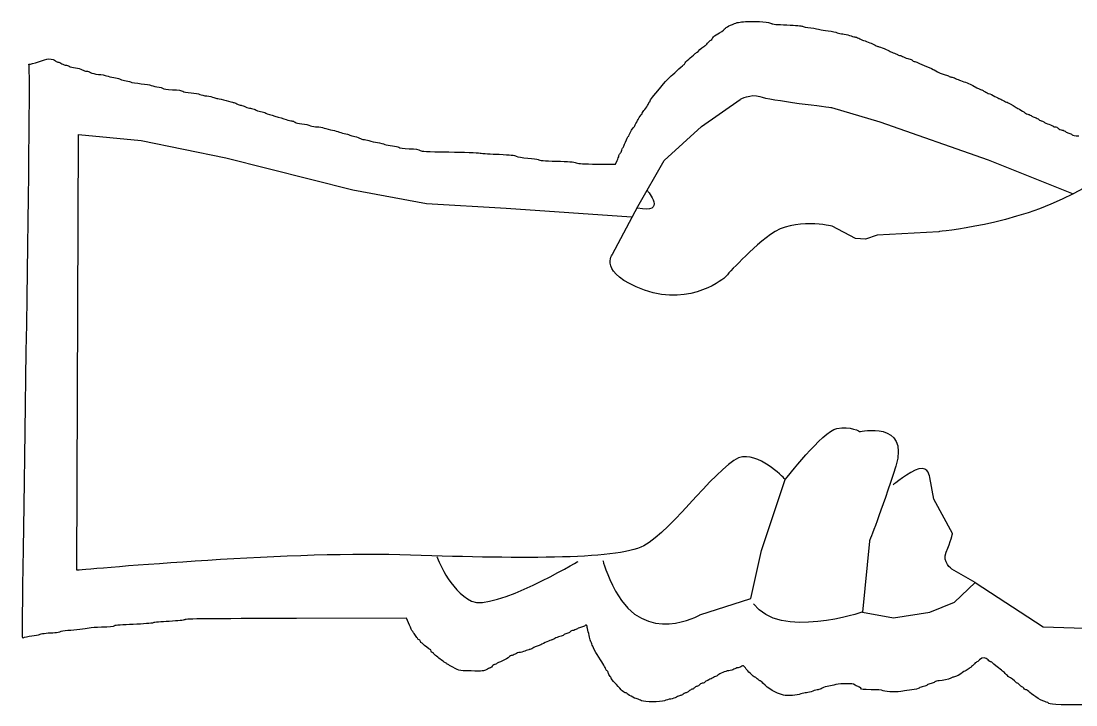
# Model space of a CAD drawing. Extents: x 464 to 3677, y 3354 to 4460.
# Drawn here: x 464 to 2108, y 3395 to 4460 of the extents above; entities that cross this region are included whole.
import ezdxf

# ---------------------------------------------------------------- set-up
doc = ezdxf.new("R2010")
doc.units = 0
doc.layers.add('Cut', color=7, linetype='CONTINUOUS')
doc.layers.add('VectorFill', color=7, linetype='CONTINUOUS')

msp = doc.modelspace()

# ---------------------------------------------------------------- linework, layer by layer
at = {"layer": 'Cut', "color": 7}
for points in [[(1362.80361, 4237.257104), (1390.664658, 4237.257104), (1393.222226, 4242.612006)], [(1068.221183, 3522.737483), (1065.173659, 3529.996274), (893.399439, 3529.681473)]]:
    msp.add_lwpolyline(points, dxfattribs=at)
for points in [[(1560.017517, 4446.836383), (1561.376312, 4449.409593), (1566.65459, 4452.404963), (1576.312782, 4456.083121)], [(1576.312782, 4456.083121), (1581.74981, 4458.154316), (1586.212696, 4458.829316), (1597.08633, 4459.22572)], [(1597.08633, 4459.22572), (1612.522016, 4459.789081), (1631.557887, 4458.115576), (1633.731492, 4456.004375)], [(1633.731492, 4456.004375), (1634.679177, 4455.08408), (1642.67134, 4454.363482), (1657.8199, 4453.832421)], [(1541.48192, 4432.894371), (1541.763278, 4434.15574), (1544.293224, 4436.459504), (1547.27693, 4438.1723)], [(1547.27693, 4438.1723), (1555.78048, 4443.053852), (1559.275044, 4445.430223), (1560.017517, 4446.836383)], [(1657.8199, 4453.832421), (1671.66708, 4453.34726), (1681.00719, 4452.547748), (1681.819196, 4451.777953)], [(1681.819196, 4451.777953), (1682.550769, 4451.084813), (1688.370702, 4449.929807), (1694.752982, 4449.210632)], [(1694.752982, 4449.210632), (1701.135314, 4448.491447), (1707.58993, 4447.354024), (1709.096785, 4446.682586)], [(1709.096785, 4446.682586), (1710.603534, 4446.011148), (1716.510251, 4445.011679), (1722.22324, 4444.461457)], [(1722.22324, 4444.461457), (1727.935912, 4443.91152), (1734.26501, 4442.646589), (1736.288014, 4441.650666)], [(1736.288014, 4441.650666), (1738.31086, 4440.65505), (1742.136258, 4439.840091), (1744.788918, 4439.840091)], [(1744.788918, 4439.840091), (1747.441525, 4439.840091), (1752.199368, 4438.798124), (1755.361985, 4437.524759)], [(1529.70828, 4421.355039), (1530.313593, 4421.390705), (1532.343159, 4423.196058), (1534.218632, 4425.400889)], [(1534.218632, 4425.400889), (1536.093734, 4427.606144), (1538.382697, 4429.690632), (1539.304982, 4430.032838)], [(1539.304982, 4430.032838), (1540.227425, 4430.37649), (1541.20723, 4431.663307), (1541.48192, 4432.894371)], [(1755.361985, 4437.524759), (1758.524973, 4436.251377), (1762.206545, 4435.209565), (1763.543537, 4435.209565)], [(1763.543537, 4435.209565), (1764.880371, 4435.209565), (1767.592879, 4434.236078), (1769.571275, 4433.046321)], [(1769.571275, 4433.046321), (1771.549458, 4431.856151), (1774.948825, 4430.333871), (1777.125023, 4429.663178)], [(1777.125023, 4429.663178), (1783.393161, 4427.73136), (1790.629727, 4424.789929), (1795.039431, 4422.380951)], [(1795.039431, 4422.380951), (1797.275425, 4421.15974), (1799.608468, 4420.160546), (1800.224153, 4420.160546)], [(1504.673987, 4400.508609), (1507.981913, 4403.358415), (1511.941244, 4406.862345), (1513.472176, 4408.295016)], [(1513.472176, 4408.295016), (1515.00332, 4409.72748), (1516.599551, 4410.899653), (1517.019551, 4410.899653)], [(1517.019551, 4410.899653), (1517.439127, 4410.899653), (1518.487671, 4411.693028), (1519.349683, 4412.66281)], [(1519.349683, 4412.66281), (1522.40451, 4416.100235), (1528.623805, 4421.31886), (1529.70828, 4421.355039)], [(1800.224153, 4420.160546), (1801.875365, 4420.160546), (1816.372415, 4414.222772), (1818.672385, 4412.604173)], [(1818.672385, 4412.604173), (1819.760457, 4411.838628), (1822.776919, 4410.549446), (1825.375339, 4409.739429)], [(1825.375339, 4409.739429), (1827.973336, 4408.929566), (1830.336753, 4407.817437), (1830.627001, 4407.267914)], [(1830.627001, 4407.267914), (1830.917619, 4406.718829), (1832.129834, 4406.257978), (1833.321729, 4406.24378)], [(1833.321729, 4406.24378), (1834.5141, 4406.24378), (1837.323076, 4405.243597), (1839.565049, 4404.052739)], [(466.854207, 3499.203589), (464.380823, 3498.268975), (481.059368, 4392.946595), (476.499984, 4392.64887)], [(476.499984, 4392.646922), (480.580504, 4391.631388), (502.06656, 4401.260909), (506.963299, 4400.855567)], [(506.963299, 4400.855567), (513.389965, 4400.322956), (516.522536, 4399.522459), (518.225474, 4397.977472)], [(518.225474, 4397.977472), (519.522879, 4396.799843), (521.416571, 4395.836882), (522.43337, 4395.836882)], [(522.43337, 4395.836882), (523.450116, 4395.836882), (525.942962, 4394.794947), (527.973438, 4393.521555)], [(527.973438, 4393.521555), (530.003491, 4392.248227), (532.783944, 4391.203133), (534.15221, 4391.199143)], [(534.15221, 4391.199143), (535.520477, 4391.199143), (537.862886, 4390.445727), (539.357411, 4389.533327)], [(539.357411, 4389.533327), (540.852148, 4388.620657), (545.215445, 4387.51218), (549.05365, 4387.069395)], [(1489.451608, 4385.36044), (1493.364901, 4389.21997), (1497.037424, 4392.377656), (1497.612734, 4392.377656)], [(1497.612734, 4392.377656), (1498.188308, 4392.377656), (1498.658685, 4393.0413), (1498.658685, 4393.852274)], [(1498.658685, 4393.852274), (1498.658685, 4394.663248), (1501.365584, 4397.658681), (1504.673987, 4400.508609)], [(1839.565049, 4404.052739), (1841.806546, 4402.861469), (1845.572467, 4401.570344), (1847.93382, 4401.183952)], [(1847.93382, 4401.183952), (1850.295279, 4400.797227), (1852.60107, 4399.699624), (1853.057688, 4398.7447)], [(1853.057688, 4398.7447), (1853.514465, 4397.789602), (1854.838281, 4397.008176), (1855.999696, 4397.008176)], [(1855.999696, 4397.008176), (1857.161058, 4397.008176), (1859.921191, 4395.995748), (1862.133372, 4394.75807)], [(1862.133372, 4394.75807), (1864.345395, 4393.520613), (1870.361597, 4390.884009), (1875.502927, 4388.899068)], [(1875.502927, 4388.899068), (1880.644363, 4386.91419), (1885.986142, 4384.625322), (1887.373511, 4383.812564)], [(549.05365, 4387.069395), (552.892119, 4386.626895), (557.661763, 4385.292739), (559.652964, 4384.105193)], [(559.652964, 4384.105193), (561.643583, 4382.917135), (564.631628, 4381.945516), (566.293317, 4381.945516)], [(566.293317, 4381.945516), (567.954372, 4381.945516), (570.865, 4380.982438), (572.761163, 4379.805264)], [(572.761163, 4379.805264), (574.915295, 4378.468547), (579.44803, 4377.380813), (584.841932, 4376.90687)], [(584.841932, 4376.90687), (589.589668, 4376.489432), (595.376741, 4375.419002), (597.701952, 4374.52807)], [(597.701952, 4374.52807), (600.026475, 4373.637086), (605.016676, 4372.545198), (608.791116, 4372.102048)], [(1450.492082, 4344.151364), (1467.496536, 4364.837013), (1472.966161, 4371.002021), (1477.390471, 4374.467946)], [(1477.390471, 4374.467946), (1480.110917, 4376.599007), (1485.538685, 4381.500407), (1489.451608, 4385.36044)], [(1887.373511, 4383.812564), (1894.753799, 4379.490183), (1899.193772, 4377.446583), (1902.722149, 4376.748893)], [(1902.722149, 4376.748893), (1904.879826, 4376.321855), (1907.862633, 4375.235857), (1909.350385, 4374.335501)], [(1909.350385, 4374.335501), (1910.838243, 4373.43514), (1913.050318, 4372.698318), (1914.265497, 4372.698318)], [(1914.265497, 4372.698318), (1915.480992, 4372.698318), (1918.285152, 4371.740299), (1920.49744, 4370.56965)], [(608.791116, 4372.102048), (612.565556, 4371.65841), (616.571877, 4370.621863), (617.694345, 4369.797305)], [(617.694345, 4369.797305), (618.816337, 4368.973302), (622.405516, 4367.932526), (625.669839, 4367.484661)], [(625.669839, 4367.484661), (628.934268, 4367.03696), (633.060287, 4365.962286), (634.838763, 4365.09705)], [(634.838763, 4365.09705), (636.616763, 4364.231757), (644.129395, 4362.98939), (651.533283, 4362.336187)], [(651.533283, 4362.336187), (658.936748, 4361.683248), (665.510639, 4360.647034), (666.142146, 4360.033941)], [(666.142146, 4360.033941), (666.773336, 4359.421114), (671.268977, 4358.340926), (676.132654, 4357.633694)], [(676.132654, 4357.633694), (680.996119, 4356.92641), (685.286761, 4355.757957), (685.667655, 4355.037232)], [(1920.49744, 4370.56965), (1922.709568, 4369.398636), (1926.299858, 4367.876361), (1928.475897, 4367.186343)], [(1928.475897, 4367.186343), (1935.113711, 4365.082969), (1942.074052, 4362.207917), (1947.271156, 4359.422754)], [(1947.271156, 4359.422754), (1957.407926, 4353.991493), (1959.476015, 4353.018832), (1960.889419, 4353.018832)], [(685.667655, 4355.037232), (686.09755, 4354.22258), (691.57977, 4353.457564), (700.158567, 4353.015181)], [(700.158567, 4353.015181), (710.069965, 4352.503529), (714.619634, 4351.800796), (716.307411, 4350.519736)], [(716.307411, 4350.519736), (717.844534, 4349.353294), (722.339117, 4348.476783), (729.301839, 4347.986616)], [(729.301839, 4347.986616), (735.15691, 4347.574596), (741.391022, 4346.531132), (743.156269, 4345.668114)], [(743.156269, 4345.668114), (744.92141, 4344.80499), (749.693435, 4343.715172), (753.76114, 4343.246277)], [(753.76114, 4343.246277), (757.829214, 4342.777277), (762.666485, 4341.655285), (764.511372, 4340.753479)], [(764.511372, 4340.753479), (766.355888, 4339.851461), (769.257574, 4339.108617), (770.959162, 4339.102796)], [(1444.737236, 4335.621568), (1445.077914, 4336.876963), (1447.667497, 4340.715008), (1450.492082, 4344.151364)], [(1960.889419, 4353.018832), (1961.685762, 4353.018832), (1963.39931, 4352.075751), (1964.696773, 4350.922803)], [(1964.696773, 4350.922803), (1965.994237, 4349.76996), (1969.058694, 4348.15161), (1971.507148, 4347.326734)], [(1971.507148, 4347.326734), (1973.955338, 4346.502134), (1978.564062, 4344.319903), (1981.748481, 4342.477133)], [(1981.748481, 4342.477133), (1984.932689, 4340.634734), (1988.04874, 4339.122587), (1988.672997, 4339.116978)], [(770.959162, 4339.102796), (772.661015, 4339.102796), (778.405913, 4337.794643), (783.725943, 4336.208678)], [(783.725943, 4336.208678), (789.045497, 4334.62266), (794.164708, 4333.307839), (795.101862, 4333.286143)], [(795.101862, 4333.286143), (796.03891, 4333.25016), (798.585948, 4332.240298), (800.762464, 4331.010462)], [(800.762464, 4331.010462), (802.938662, 4329.779885), (805.832039, 4328.744306), (807.192421, 4328.708905)], [(807.192421, 4328.708905), (808.552538, 4328.675038), (811.60583, 4327.613847), (813.977713, 4326.354483)], [(813.977713, 4326.354483), (816.349491, 4325.094855), (819.917133, 4324.064673), (821.906059, 4324.064673)], [(821.906059, 4324.064673), (823.894985, 4324.064673), (827.073953, 4323.101802), (828.97001, 4321.925782)], [(1436.276073, 4322.271063), (1438.418192, 4324.7192), (1440.698054, 4328.211012), (1441.342315, 4330.03071)], [(1441.342315, 4330.03071), (1441.986152, 4331.850091), (1442.874411, 4333.339272), (1443.315842, 4333.339272)], [(1443.315842, 4333.339272), (1443.757325, 4333.339272), (1444.396876, 4334.366278), (1444.737236, 4335.621568)], [(1988.672997, 4339.116978), (1989.297044, 4339.116978), (1992.03347, 4337.825123), (1994.754022, 4336.259055)], [(1994.754022, 4336.259055), (1997.474256, 4334.692774), (2000.243227, 4333.395469), (2000.907119, 4333.375361)], [(2000.907119, 4333.375361), (2001.908726, 4333.342023), (2008.326618, 4329.700986), (2015.032906, 4325.353882)], [(2015.032906, 4325.353882), (2015.849145, 4324.824715), (2019.187605, 4322.918551), (2022.45214, 4321.117374)], [(828.97001, 4321.925782), (830.866332, 4320.749656), (834.785076, 4319.467803), (837.67893, 4319.077066)], [(837.67893, 4319.077066), (840.57273, 4318.686382), (844.307165, 4317.568676), (845.977586, 4316.593528)], [(845.977586, 4316.593528), (847.648218, 4315.618274), (853.960806, 4313.467317), (860.0059, 4311.814042)], [(860.0059, 4311.814042), (866.0511, 4310.160396), (873.854509, 4307.812272), (877.346427, 4306.596194)], [(877.346427, 4306.596194), (880.838504, 4305.379957), (884.856942, 4304.385177), (886.276538, 4304.385177)], [(1424.467137, 4303.830504), (1424.467137, 4305.069495), (1425.643897, 4306.928563), (1430.872435, 4313.94907)], [(1430.872435, 4313.94907), (1431.702062, 4315.063495), (1432.380771, 4316.390222), (1432.380771, 4316.897958)], [(1432.380771, 4316.897958), (1432.380771, 4317.405375), (1434.133689, 4319.823191), (1436.276073, 4322.271063)], [(2022.45214, 4321.117374), (2025.716569, 4319.316355), (2028.975812, 4317.162329), (2029.69458, 4316.330373)], [(2029.69458, 4316.330373), (2030.413823, 4315.498365), (2031.919302, 4314.817168), (2033.040183, 4314.817168)], [(2033.040183, 4314.817168), (2034.161434, 4314.817168), (2036.46659, 4313.831595), (2038.16331, 4312.627265)], [(2038.16331, 4312.627265), (2039.859607, 4311.422141), (2042.805425, 4310.052234), (2044.709842, 4309.582228)], [(2044.709842, 4309.582228), (2046.613996, 4309.112117), (2049.233688, 4307.753693), (2050.531046, 4306.56328)], [(2050.531046, 4306.56328), (2051.828616, 4305.373131), (2053.621697, 4304.398723), (2054.515354, 4304.398723)], [(886.276538, 4304.385177), (887.696239, 4304.385177), (889.916517, 4303.517238), (891.2107, 4302.456364)], [(891.2107, 4302.456364), (892.68935, 4301.244361), (896.72451, 4300.221429), (902.073856, 4299.702898)], [(902.073856, 4299.702898), (906.754388, 4299.249244), (912.710212, 4298.033483), (915.308632, 4297.00092)], [(915.308632, 4297.00092), (917.907052, 4295.968622), (922.591447, 4295.124072), (925.718187, 4295.124072)], [(925.718187, 4295.124072), (928.844927, 4295.124072), (933.837403, 4294.308415), (936.812325, 4293.31157)], [(936.812325, 4293.31157), (939.787035, 4292.314779), (945.559715, 4290.85121), (949.640225, 4290.05836)], [(949.640225, 4290.05836), (953.72084, 4289.266303), (957.949729, 4288.054829), (959.037801, 4287.366647)], [(1412.131468, 4282.513078), (1413.063542, 4285.949962), (1418.492633, 4295.13783), (1419.591236, 4295.13783)], [(1419.591236, 4295.13783), (1420.097014, 4295.13783), (1420.51024, 4295.8385), (1420.51024, 4296.695009)], [(1420.51024, 4296.695009), (1420.51024, 4297.551624), (1421.400404, 4299.195004), (1422.488635, 4300.347265)], [(1422.488635, 4300.347265), (1423.576867, 4301.499895), (1424.467137, 4303.067128), (1424.467137, 4303.830504)], [(2054.515354, 4304.398723), (2055.409063, 4304.398723), (2057.037838, 4303.663499), (2058.134325, 4302.764498)], [(2058.134325, 4302.764498), (2059.231446, 4301.865655), (2062.780408, 4300.244924), (2066.020972, 4299.163678)], [(2066.020972, 4299.163678), (2069.262012, 4298.081902), (2072.336152, 4296.73348), (2072.853095, 4296.167377)], [(2072.853095, 4296.167377), (2073.369985, 4295.601275), (2074.756455, 4295.13783), (2075.934803, 4295.13783)], [(2075.934803, 4295.13783), (2077.112993, 4295.13783), (2079.13822, 4294.175964), (2080.435683, 4292.999944)], [(2080.435683, 4292.999944), (2081.732988, 4291.823818), (2084.519368, 4290.543976), (2086.627145, 4290.155356)], [(2086.627145, 4290.155356), (2088.734922, 4289.767), (2091.183323, 4288.716816), (2092.067772, 4287.821731)], [(959.037801, 4287.366647), (960.12598, 4286.67836), (964.058217, 4285.565523), (967.776142, 4284.893481)], [(967.776142, 4284.893481), (971.494014, 4284.22144), (975.0552, 4283.18078), (975.689988, 4282.581235)], [(975.689988, 4282.581235), (976.324565, 4281.982218), (979.245459, 4281.113908), (982.180641, 4280.651681)], [(982.180641, 4280.651681), (985.11614, 4280.189666), (989.34487, 4278.840555), (991.578376, 4277.653529)], [(991.578376, 4277.653529), (993.81183, 4276.466714), (996.769977, 4275.483628), (998.15179, 4275.46987)], [(998.15179, 4275.46987), (999.533709, 4275.46987), (1003.289893, 4274.644052), (1006.498442, 4273.666311)], [(1006.498442, 4273.666311), (1009.707467, 4272.688146), (1015.699222, 4271.358615), (1019.813492, 4270.711391)], [(1406.145535, 4271.433227), (1408.102234, 4276.193981), (1410.101902, 4280.088913), (1410.588841, 4280.088913)], [(1410.588841, 4280.088913), (1411.075569, 4280.088913), (1411.76973, 4281.179737), (1412.131468, 4282.513078)], [(2092.067772, 4287.821731), (2092.952645, 4286.927069), (2095.205042, 4285.856723), (2097.0739, 4285.443497)], [(2097.0739, 4285.443497), (2098.942229, 4285.030006), (2101.210396, 4283.909125), (2102.11379, 4282.95218)], [(2102.11379, 4282.95218), (2103.280073, 4281.717105), (2106.313256, 4281.15312), (2112.565678, 4281.00834)], [(1019.813492, 4270.711391), (1023.92771, 4270.06422), (1029.07502, 4268.815123), (1031.251165, 4267.936124)], [(1031.251165, 4267.936124), (1033.427469, 4267.057125), (1038.709187, 4266.01546), (1042.987923, 4265.621708)], [(1042.987923, 4265.621708), (1047.266924, 4265.22769), (1051.718432, 4264.212854), (1052.880218, 4263.366187)], [(1052.880218, 4263.366187), (1054.237372, 4262.37744), (1060.039102, 4261.578292), (1069.103833, 4261.132363)], [(1069.103833, 4261.132363), (1079.485395, 4260.62103), (1084.060464, 4259.922318), (1086.415097, 4258.488964)], [(1086.415097, 4258.488964), (1089.226454, 4256.77711), (1094.664329, 4256.482576), (1131.162489, 4256.064958)], [(1397.732896, 4253.43447), (1398.807263, 4254.6914), (1399.969577, 4257.040688), (1400.315494, 4258.654593)], [(1400.315494, 4258.654593), (1400.661833, 4260.26834), (1401.314613, 4261.856422), (1401.766627, 4262.183182)], [(1401.766627, 4262.183182), (1402.218165, 4262.508673), (1404.188676, 4266.672632), (1406.145535, 4271.433227)], [(1131.162489, 4256.064958), (1154.013493, 4255.804713), (1175.826166, 4255.074463), (1179.634579, 4254.44412)], [(1179.634579, 4254.44412), (1183.44315, 4253.814412), (1196.797623, 4252.883819), (1209.311251, 4252.376772)], [(1209.311251, 4252.376772), (1227.129404, 4251.654724), (1232.921556, 4251.029831), (1236.020197, 4249.495935)], [(1236.020197, 4249.495935), (1238.646187, 4248.196037), (1244.669744, 4247.213428), (1253.92778, 4246.574036)], [(1253.92778, 4246.574036), (1262.195797, 4246.003224), (1268.844194, 4244.98225), (1270.249767, 4244.067797)], [(1270.249767, 4244.067797), (1271.962097, 4242.953901), (1279.775137, 4242.318477), (1298.341214, 4241.782326)], [(1298.341214, 4241.782326), (1317.710249, 4241.222785), (1325.404491, 4240.574397), (1329.50167, 4239.155066)], [(1393.222226, 4242.612006), (1394.628751, 4245.557612), (1395.779742, 4248.683241), (1395.779742, 4249.557795)], [(1395.779742, 4249.557795), (1395.779742, 4250.433037), (1396.658687, 4252.17717), (1397.732896, 4253.43447)], [(1329.50167, 4239.155066), (1333.959475, 4237.611275), (1339.977688, 4237.268111), (1362.80361, 4237.257104)], [(609.848814, 3518.438004), (607.806442, 3516.580364), (602.96388, 3515.986957), (589.478067, 3515.943565)], [(639.030821, 3520.498632), (623.528619, 3519.863367), (610.39666, 3518.93632), (609.848814, 3518.438004)], [(670.042422, 3522.923644), (668.488789, 3522.225091), (654.533658, 3521.133632), (639.030821, 3520.498632)], [(694.938338, 3525.241976), (682.799466, 3524.66619), (671.596426, 3523.622885), (670.042422, 3522.923644)], [(719.31694, 3527.828966), (717.7405, 3526.777247), (710.012973, 3525.957727), (694.938338, 3525.241976)], [(893.399439, 3529.681473), (752.68545, 3529.424721), (721.207282, 3529.089547), (719.31694, 3527.828966)], [(1077.760788, 3504.7437), (1074.716069, 3508.285941), (1072.660627, 3512.162934), (1068.221183, 3522.737483)], [(1342.079644, 3517.922913), (1340.874731, 3517.039628), (1338.154497, 3515.959758), (1336.034602, 3515.523883)], [(1346.31848, 3517.257909), (1346.31848, 3519.937398), (1345.089544, 3520.130173), (1342.079644, 3517.922913)], [(481.088584, 3502.129458), (475.733078, 3501.455088), (469.327569, 3500.138362), (466.854207, 3499.203589)], [(492.464524, 3504.353069), (491.563507, 3503.804799), (486.444274, 3502.804092), (481.088584, 3502.129458)], [(513.887757, 3506.938101), (504.084177, 3506.691933), (494.385515, 3505.522315), (492.464524, 3504.353069)], [(524.068633, 3508.650378), (522.277964, 3507.803712), (517.696328, 3507.033351), (513.887757, 3506.938101)], [(537.423254, 3510.890129), (531.869227, 3510.504843), (525.859777, 3509.497151), (524.068633, 3508.650378)], [(570.474634, 3514.830304), (563.545672, 3513.392135), (549.712727, 3511.742723), (537.423254, 3510.890129)], [(589.478067, 3515.943565), (581.85722, 3515.909698), (573.305781, 3515.418103), (570.474634, 3514.830304)], [(1081.943533, 3498.981974), (1081.135337, 3500.414375), (1079.253038, 3503.007133), (1077.760788, 3504.7437)], [(1303.948582, 3501.478265), (1301.40874, 3501.03821), (1297.779239, 3499.710055), (1295.882917, 3498.52742)], [(1309.693585, 3503.868088), (1309.073667, 3502.994222), (1306.48837, 3501.91869), (1303.948582, 3501.478265)], [(1314.789196, 3506.241823), (1312.606489, 3505.810447), (1310.313081, 3504.742271), (1309.693585, 3503.868088)], [(1319.24515, 3508.511208), (1318.976068, 3507.694598), (1316.972326, 3506.673465), (1314.789196, 3506.241823)], [(1323.874935, 3510.769691), (1321.596131, 3510.343712), (1319.512802, 3509.327818), (1319.24515, 3508.511208)], [(1330.099363, 3513.13713), (1328.954723, 3512.260459), (1326.15342, 3511.194929), (1323.874935, 3510.769691)], [(1336.034602, 3515.523883), (1333.914655, 3515.087426), (1331.243845, 3514.013588), (1330.099363, 3513.13713)], [(1348.205012, 3508.865167), (1347.167528, 3512.23162), (1346.31848, 3516.008335), (1346.31848, 3517.257909)], [(1350.716808, 3498.440372), (1350.373008, 3500.807652), (1349.242338, 3505.498397), (1348.205012, 3508.865167)], [(1084.716578, 3496.377363), (1083.999557, 3496.377363), (1082.751676, 3497.549308), (1081.943533, 3498.981974)], [(1086.647666, 3494.0621), (1086.302226, 3495.335487), (1085.433281, 3496.377363), (1084.716578, 3496.377363)], [(1088.127904, 3491.746943), (1087.659168, 3491.746943), (1086.993317, 3492.788713), (1086.647666, 3494.0621)], [(1090.29971, 3490.299884), (1089.573746, 3491.095645), (1088.595952, 3491.746943), (1088.127904, 3491.746943)], [(1101.779663, 3481.328075), (1100.806631, 3481.328075), (1092.718636, 3487.648812), (1090.29971, 3490.299884)], [(1268.513994, 3486.604078), (1266.798859, 3486.1754), (1263.699847, 3484.813008), (1261.627366, 3483.576451)], [(1274.105434, 3488.849173), (1272.745052, 3488.043147), (1270.229076, 3487.03302), (1268.513994, 3486.604078)], [(1291.203708, 3496.377363), (1289.848142, 3496.377363), (1278.023648, 3491.171157), (1274.105434, 3488.849173)], [(1295.882917, 3498.52742), (1293.986913, 3497.345103), (1291.881359, 3496.377363), (1291.203708, 3496.377363)], [(1352.570161, 3492.652347), (1351.895103, 3493.46864), (1351.060872, 3496.073251), (1350.716808, 3498.440372)], [(1355.130957, 3486.360979), (1354.397797, 3489.005013), (1353.245325, 3491.835896), (1352.570161, 3492.652347)], [(1362.025629, 3473.38867), (1358.966675, 3477.879548), (1355.864118, 3483.717262), (1355.130957, 3486.360979)], [(1103.256302, 3479.01297), (1102.971981, 3480.286357), (1102.307348, 3481.328075), (1101.779663, 3481.328075)], [(1105.350374, 3476.697602), (1104.483387, 3476.697602), (1103.5411, 3477.739637), (1103.256302, 3479.01297)], [(1106.926708, 3475.65472), (1106.926708, 3476.228443), (1106.217678, 3476.697602), (1105.350374, 3476.697602)], [(1110.141555, 3472.247945), (1108.37345, 3473.548055), (1106.926708, 3475.080733), (1106.926708, 3475.65472)], [(1117.313668, 3466.62158), (1115.1371, 3468.41609), (1111.91003, 3470.947571), (1110.141555, 3472.247945)], [(1224.672377, 3469.780653), (1223.433386, 3468.523247), (1218.802225, 3465.872915), (1214.381567, 3463.891821)], [(1228.791834, 3472.06734), (1227.765568, 3472.06734), (1225.91158, 3471.038535), (1224.672377, 3469.780653)], [(1234.536308, 3474.382445), (1232.403608, 3473.109164), (1229.818364, 3472.06734), (1228.791834, 3472.06734)], [(1241.174281, 3476.735596), (1239.656737, 3476.699083), (1236.669485, 3475.655937), (1234.536308, 3474.382445)], [(1249.374777, 3479.01297), (1246.382339, 3477.781176), (1242.692354, 3476.756339), (1241.174281, 3476.735596)], [(1256.337816, 3481.29061), (1255.500463, 3481.255155), (1252.367108, 3480.244818), (1249.374777, 3479.01297)], [(1261.627366, 3483.576451), (1259.554991, 3482.339841), (1257.174587, 3481.311141), (1256.337816, 3481.29061)], [(1375.008892, 3451.800892), (1373.912987, 3455.1738), (1369.99435, 3461.68943), (1362.025629, 3473.38867)], [(1971.188802, 3465.094194), (1966.798517, 3469.604705), (1963.129117, 3469.62095), (1958.081555, 3465.153302)], [(1123.743519, 3461.933164), (1122.383349, 3462.716913), (1119.489919, 3464.8267), (1117.313668, 3466.62158)], [(1127.700416, 3459.402318), (1126.884176, 3460.010384), (1125.103689, 3461.14968), (1123.743519, 3461.933164)], [(1132.151977, 3456.56244), (1130.519604, 3457.515945), (1128.516391, 3458.794041), (1127.700416, 3459.402318)], [(1165.535991, 3448.013435), (1144.185704, 3448.521699), (1147.262543, 3447.734934), (1132.151977, 3456.56244)], [(1194.734614, 3452.38795), (1194.117923, 3452.38795), (1191.691535, 3451.298766), (1189.3423, 3449.968018)], [(1198.523659, 3455.281645), (1197.05591, 3453.690229), (1195.350458, 3452.38795), (1194.734614, 3452.38795)], [(1202.828007, 3458.175763), (1201.928212, 3458.175763), (1199.991144, 3456.873378), (1198.523659, 3455.281645)], [(1205.403672, 3459.232773), (1204.887047, 3458.651643), (1203.728066, 3458.175763), (1202.828007, 3458.175763)], [(1214.381567, 3463.891821), (1209.96075, 3461.909986), (1205.920721, 3459.813587), (1205.403672, 3459.232773)], [(1377.464331, 3448.182821), (1376.639995, 3448.552655), (1375.534936, 3450.18106), (1375.008892, 3451.800892)], [(1581.54788, 3453.052848), (1579.530803, 3452.639463), (1576.667694, 3451.564672), (1575.185445, 3450.664613)], [(1587.229755, 3455.2754), (1586.12205, 3454.466516), (1583.565381, 3453.466338), (1581.54788, 3453.052848)], [(1591.253167, 3454.841801), (1589.577402, 3456.42983), (1588.909488, 3456.501691), (1587.229755, 3455.2754)], [(1594.197927, 3450.982483), (1593.68363, 3452.057697), (1592.358702, 3453.794528), (1591.253167, 3454.841801)], [(1944.22305, 3453.54492), (1944.044086, 3453.54492), (1942.25709, 3452.242429), (1940.252872, 3450.650748)], [(1948.329701, 3457.596431), (1946.250447, 3455.367952), (1944.40265, 3453.54492), (1944.22305, 3453.54492)], [(1953.152791, 3461.680434), (1952.579015, 3461.680434), (1950.408744, 3459.824699), (1948.329701, 3457.596431)], [(1958.081555, 3465.153302), (1955.944833, 3463.260843), (1953.726619, 3461.698055), (1953.152791, 3461.680434)], [(1975.455102, 3462.218755), (1974.98118, 3461.875326), (1973.061205, 3463.170091), (1971.188802, 3465.094194)], [(1976.962751, 3461.618521), (1976.607574, 3462.291621), (1975.929077, 3462.561867), (1975.455102, 3462.218755)], [(1987.229007, 3452.940929), (1981.519511, 3457.183523), (1977.519487, 3460.56495), (1976.962751, 3461.618521)], [(1999.9461, 3442.080206), (1997.288836, 3445.18996), (1994.802229, 3447.313612), (1987.229007, 3452.940929)], [(1189.3423, 3449.968018), (1185.351642, 3447.707523), (1183.784833, 3447.579148), (1165.535991, 3448.013435)], [(1378.962984, 3445.985933), (1378.962984, 3446.82408), (1378.288878, 3447.812828), (1377.464331, 3448.182821)], [(1381.435832, 3441.022825), (1380.075715, 3442.91449), (1378.962984, 3445.148103), (1378.962984, 3445.985933)], [(1383.909105, 3436.474215), (1383.909105, 3437.083868), (1382.796055, 3439.131213), (1381.435832, 3441.022825)], [(1389.597064, 3429.4055), (1386.468631, 3432.682947), (1383.909105, 3435.863821), (1383.909105, 3436.474215)], [(1545.071734, 3438.616705), (1543.122866, 3437.885449), (1539.801287, 3436.256992), (1537.690494, 3434.997681)], [(1550.098394, 3441.303919), (1549.28226, 3440.557159), (1547.020232, 3439.348172), (1545.071734, 3438.616705)], [(1566.982568, 3448.328659), (1561.673545, 3447.654025), (1553.17481, 3444.117974), (1550.098394, 3441.303919)], [(1575.185445, 3450.664613), (1573.703037, 3449.764341), (1570.011624, 3448.713787), (1566.982568, 3448.328659)], [(1607.697286, 3438.49579), (1606.296106, 3438.49579), (1595.30886, 3448.658965), (1594.197927, 3450.982483)], [(1611.61058, 3435.60183), (1609.99424, 3437.193511), (1608.23312, 3438.49579), (1607.697286, 3438.49579)], [(1615.710351, 3432.702315), (1615.071965, 3432.702315), (1613.227078, 3434.009991), (1611.61058, 3435.60183)], [(1912.972213, 3436.867703), (1909.272756, 3434.608743), (1901.114435, 3432.707765), (1895.119082, 3432.707765)], [(1917.411181, 3438.48907), (1916.424232, 3438.48907), (1914.426363, 3437.755168), (1912.972213, 3436.867703)], [(1931.507705, 3445.632449), (1929.092535, 3443.120178), (1919.97367, 3438.499071), (1917.411181, 3438.48907)], [(1935.07905, 3447.756683), (1934.237887, 3447.756683), (1932.630649, 3446.801114), (1931.507705, 3445.632449)], [(1940.252872, 3450.650748), (1938.248388, 3449.059015), (1935.920267, 3447.756683), (1935.07905, 3447.756683)], [(2004.09683, 3438.494573), (2003.499189, 3438.494573), (2001.631495, 3440.108425), (1999.9461, 3442.080206)], [(2014.340491, 3430.692063), (2013.330788, 3432.553407), (2005.530819, 3438.494573), (2004.09683, 3438.494573)], [(1399.466287, 3418.816558), (1397.166793, 3421.363014), (1392.725497, 3426.128424), (1389.597064, 3429.4055)], [(1509.825371, 3419.437218), (1508.39424, 3419.016848), (1506.126814, 3417.663504), (1504.786382, 3416.429752)], [(1513.52504, 3421.749835), (1512.921049, 3420.898088), (1511.256185, 3419.857376), (1509.825371, 3419.437218)], [(1517.453997, 3424.025569), (1515.897347, 3423.625625), (1514.128978, 3422.601423), (1513.52504, 3421.749835)], [(1521.442008, 3426.384594), (1520.805738, 3425.487392), (1519.01107, 3424.426095), (1517.453997, 3424.025569)], [(1525.926643, 3428.74637), (1524.096467, 3428.344998), (1522.078331, 3427.282166), (1521.442008, 3426.384594)], [(1530.399953, 3431.092378), (1529.770086, 3430.20396), (1527.756819, 3429.148537), (1525.926643, 3428.74637)], [(1532.699077, 3432.707765), (1532.064553, 3432.707765), (1531.030244, 3431.98106), (1530.399953, 3431.092378)], [(1537.690494, 3434.997681), (1535.579595, 3433.738476), (1533.333336, 3432.707765), (1532.699077, 3432.707765)], [(1620.387338, 3428.940045), (1618.453287, 3431.006441), (1616.348897, 3432.699404), (1615.710351, 3432.702315)], [(1652.482884, 3410.511393), (1639.722823, 3413.642843), (1628.874536, 3419.872193), (1620.387338, 3428.940045)], [(1712.86387, 3421.181139), (1710.708627, 3419.880659), (1707.773339, 3418.816346), (1706.34152, 3418.816346)], [(1723.212412, 3424.236548), (1719.675779, 3423.85687), (1715.019007, 3422.481725), (1712.86387, 3421.181139)], [(1732.209303, 3426.439204), (1730.797381, 3425.607618), (1726.748885, 3424.616383), (1723.212412, 3424.236548)], [(1747.542225, 3428.146295), (1739.32088, 3428.019454), (1733.862579, 3427.413029), (1732.209303, 3426.439204)], [(1764.22685, 3425.894585), (1760.760332, 3428.059618), (1758.836123, 3428.31928), (1747.542225, 3428.146295)], [(1769.420621, 3423.446872), (1768.719263, 3423.446872), (1766.382252, 3424.548491), (1764.22685, 3425.894585)], [(1772.673567, 3421.131609), (1771.585442, 3422.40489), (1770.121555, 3423.446872), (1769.420621, 3423.446872)], [(1788.838603, 3418.816346), (1775.97091, 3418.816346), (1774.468395, 3419.033252), (1772.673567, 3421.131609)], [(1863.843692, 3421.330417), (1862.543159, 3420.343098), (1857.568516, 3419.161363), (1852.467455, 3418.62754)], [(1870.580777, 3423.899627), (1868.146505, 3423.451582), (1865.115121, 3422.295564), (1863.843692, 3421.330417)], [(1876.51607, 3426.244047), (1875.686019, 3425.402778), (1873.014997, 3424.34799), (1870.580777, 3423.899627)], [(1882.306793, 3428.406063), (1879.952319, 3428.058824), (1877.346544, 3427.085052), (1876.51607, 3426.244047)], [(1888.320085, 3430.873303), (1887.367267, 3429.864288), (1884.661109, 3428.754096), (1882.306793, 3428.406063)], [(1895.119082, 3432.707765), (1891.883175, 3432.707765), (1889.426572, 3432.045195), (1888.320085, 3430.873303)], [(2016.57294, 3429.233574), (2015.779877, 3429.233574), (2014.77536, 3429.889741), (2014.340491, 3430.692063)], [(2020.164235, 3426.339615), (2018.981547, 3427.931454), (2017.365367, 3429.233574), (2016.57294, 3429.233574)], [(2023.876604, 3423.445602), (2023.017555, 3423.445602), (2021.346817, 3424.747987), (2020.164235, 3426.339615)], [(2026.674255, 3421.130339), (2025.994752, 3422.40362), (2024.735759, 3423.445602), (2023.876604, 3423.445602)], [(2029.7911, 3418.814865), (2028.756261, 3418.814865), (2027.353758, 3419.856847), (2026.674255, 3421.130339)], [(1405.590703, 3414.186403), (1404.52184, 3414.186403), (1401.765992, 3416.270208), (1399.466287, 3418.816558)], [(1408.050111, 3413.20882), (1407.765578, 3413.746612), (1406.659197, 3414.186403), (1405.590703, 3414.186403)], [(1424.467137, 3404.376923), (1420.755879, 3405.214488), (1408.905086, 3411.590205), (1408.050111, 3413.20882)], [(1431.391547, 3401.728443), (1429.487182, 3402.755185), (1426.371396, 3403.946922), (1424.467137, 3404.376923)], [(1476.73785, 3404.277069), (1473.832195, 3403.861303), (1469.452071, 3402.696342), (1467.003829, 3401.688227)], [(1485.626527, 3407.29406), (1483.643422, 3406.049989), (1479.643451, 3404.692465), (1476.73785, 3404.277069)], [(1491.224951, 3409.563073), (1490.128941, 3409.563073), (1487.609367, 3408.537707), (1485.626527, 3407.29406)], [(1496.185677, 3411.870663), (1494.553515, 3410.605638), (1492.321067, 3409.56736), (1491.224951, 3409.563073)], [(1500.75138, 3414.178253), (1499.872487, 3414.178253), (1497.817892, 3413.135689), (1496.185677, 3411.870663)], [(1504.786382, 3416.429752), (1503.445526, 3415.195682), (1501.630379, 3414.182645), (1500.75138, 3414.178253)], [(1679.56394, 3412.367286), (1673.935142, 3410.002811), (1658.7851, 3408.964427), (1652.482884, 3410.511393)], [(1688.064632, 3414.185873), (1685.769742, 3414.185873), (1681.94445, 3413.367358), (1679.56394, 3412.367286)], [(1697.987248, 3416.501189), (1694.824472, 3415.228014), (1690.359258, 3414.185873), (1688.064632, 3414.185873)], [(1706.34152, 3418.816346), (1704.909225, 3418.816346), (1701.14976, 3417.774629), (1697.987248, 3416.501189)], [(1807.880877, 3417.092533), (1804.550197, 3418.275168), (1798.569449, 3418.816346), (1788.838603, 3418.816346)], [(1838.456762, 3416.579876), (1830.641394, 3414.844368), (1813.399715, 3415.133399), (1807.880877, 3417.092533)], [(1852.467455, 3418.62754), (1847.482123, 3418.105358), (1841.176997, 3417.184132), (1838.456762, 3416.579876)], [(2036.45987, 3414.418865), (2033.826525, 3416.836628), (2030.82562, 3418.814865), (2029.7911, 3418.814865)], [(2061.728213, 3399.542244), (2056.782568, 3400.467915), (2042.488718, 3408.882988), (2036.45987, 3414.418865)], [(1467.003829, 3401.688227), (1460.645097, 3399.069804), (1436.270781, 3399.096898), (1431.391547, 3401.728443)], [(2065.483285, 3397.921724), (2065.483285, 3398.426708), (2063.793603, 3399.155847), (2061.728213, 3399.542244)], [(2127.947812, 3395.179053), (2075.2172, 3395.268641), (2065.483285, 3395.696261), (2065.483285, 3397.921724)]]:
    msp.add_open_spline(points, degree=3, dxfattribs=at)
at = {"layer": 'VectorFill', "color": 7}
for points in [[(1386.167747, 4097.080643), (1425.259352, 4171.03777), (1466.464026, 4242.881828), (1524.573193, 4295.708325), (1584.795429, 4337.969586)], [(1727.427065, 4325.291176), (1802.440727, 4303.104064), (1971.485558, 4243.938363), (2103.551853, 4191.111866)], [(551.238737, 3604.710638), (554.065599, 4283.158291), (651.251343, 4273.894805), (783.492316, 4246.87783), (981.142839, 4197.109758), (1096.320515, 4175.780532), (1220.029786, 4168.670807), (1415.702655, 4155.013068)], [(1894.358829, 4131.946164), (1798.21459, 4126.663493), (1780.253562, 4120.324341), (1764.405602, 4121.380875), (1728.4836, 4140.398385)], [(1915.777485, 3662.132683), (1886.799365, 3715.259323), (1880.359777, 3749.067146)], [(1522.266926, 3535.452405), (1601.419147, 3560.894263), (1618.380315, 3635.806165), (1655.129617, 3746.053913)], [(1786.180811, 3650.058475), (1775.716487, 3539.780513)], [(1775.716487, 3539.780513), (1824.01337, 3530.926073), (1880.359777, 3539.780513), (1918.997305, 3555.07454), (1951.195245, 3585.662596), (1914.972569, 3606.591244)], [(1951.195245, 3585.662596), (2057.234635, 3516.624867), (2169.976398, 3512.988063), (2233.014806, 3488.742493)]]:
    msp.add_lwpolyline(points, dxfattribs=at)
for points in [[(1584.795429, 4337.969586), (1584.795429, 4337.969586), (1601.699923, 4347.47834), (1615.434814, 4342.19567)], [(1615.434814, 4342.19567), (1629.169758, 4336.913052), (1727.427065, 4325.291176), (1727.427065, 4325.291176)], [(2287.38811, 4227.033869), (2287.38811, 4227.033869), (2192.300352, 4239.712226), (2103.551853, 4191.111866)], [(1440.43146, 4195.687782), (1440.43146, 4195.687782), (1471.714259, 4158.717182), (1424.790034, 4168.670807)], [(2103.551853, 4191.111866), (2014.8033, 4142.511453), (1894.358829, 4131.946164), (1894.358829, 4131.946164)], [(1728.4836, 4140.398385), (1728.4836, 4140.398385), (1669.317898, 4155.18981), (1632.339308, 4127.720028)], [(1632.339308, 4127.720028), (1595.360718, 4100.250245), (1561.55173, 4061.15864), (1561.55173, 4061.15864)], [(1435.824641, 4041.084543), (1361.867514, 4067.497792), (1386.167747, 4097.080643), (1386.167747, 4097.080643)], [(1561.55173, 4061.15864), (1561.55173, 4061.15864), (1509.781768, 4014.671295), (1435.824641, 4041.084543)], [(1771.691751, 3820.707529), (1771.691751, 3820.707529), (1849.771722, 3838.416409), (1827.23319, 3766.776026)], [(1655.129617, 3746.053913), (1655.129617, 3746.053913), (1713.73546, 3821.512497), (1735.469023, 3825.537233)], [(1735.469023, 3825.537233), (1757.202639, 3829.561969), (1771.691751, 3820.707529), (1771.691751, 3820.707529)], [(1588.698245, 3781.389705), (1557.602718, 3778.562843), (1478.450497, 3665.488235), (1434.634122, 3642.873345)], [(1655.129617, 3746.053913), (1655.129617, 3746.053913), (1619.793772, 3784.216619), (1588.698245, 3781.389705)], [(1827.23319, 3766.776026), (1804.694606, 3695.135591), (1786.180811, 3650.058475), (1786.180811, 3650.058475)], [(1880.359777, 3749.067146), (1880.359777, 3749.067146), (1878.749894, 3766.776026), (1863.455866, 3762.751238)], [(1863.455866, 3762.751238), (1848.161838, 3758.726502), (1823.208455, 3737.797854), (1823.208455, 3737.797854)], [(1906.118129, 3633.154564), (1913.362685, 3649.253507), (1915.777485, 3662.132683), (1915.777485, 3662.132683)], [(1054.420728, 3628.738985), (874.9148, 3634.392761), (551.238737, 3604.710638), (551.238737, 3604.710638)], [(1434.634122, 3642.873345), (1390.817693, 3620.258402), (1233.926655, 3623.085263), (1054.420728, 3628.738985)], [(1914.972569, 3606.591244), (1914.972569, 3606.591244), (1898.873573, 3617.055568), (1906.118129, 3633.154564)], [(1112.438826, 3625.910008), (1112.438826, 3625.910008), (1131.75759, 3572.78342), (1166.370381, 3556.684424)], [(1166.370381, 3556.684424), (1200.983173, 3540.585481), (1332.189783, 3618.665451), (1332.189783, 3618.665451)], [(1370.94976, 3620.025251), (1370.94976, 3620.025251), (1377.215517, 3597.264046), (1390.817693, 3572.201655)], [(1390.817693, 3572.201655), (1437.771498, 3485.687932), (1522.266926, 3535.452405), (1522.266926, 3535.452405)], [(1775.716487, 3539.780513), (1775.716487, 3539.780513), (1645.840466, 3495.690346), (1605.872296, 3552.659688)]]:
    msp.add_open_spline(points, degree=3, dxfattribs=at)

doc.saveas('drawing.dxf')
